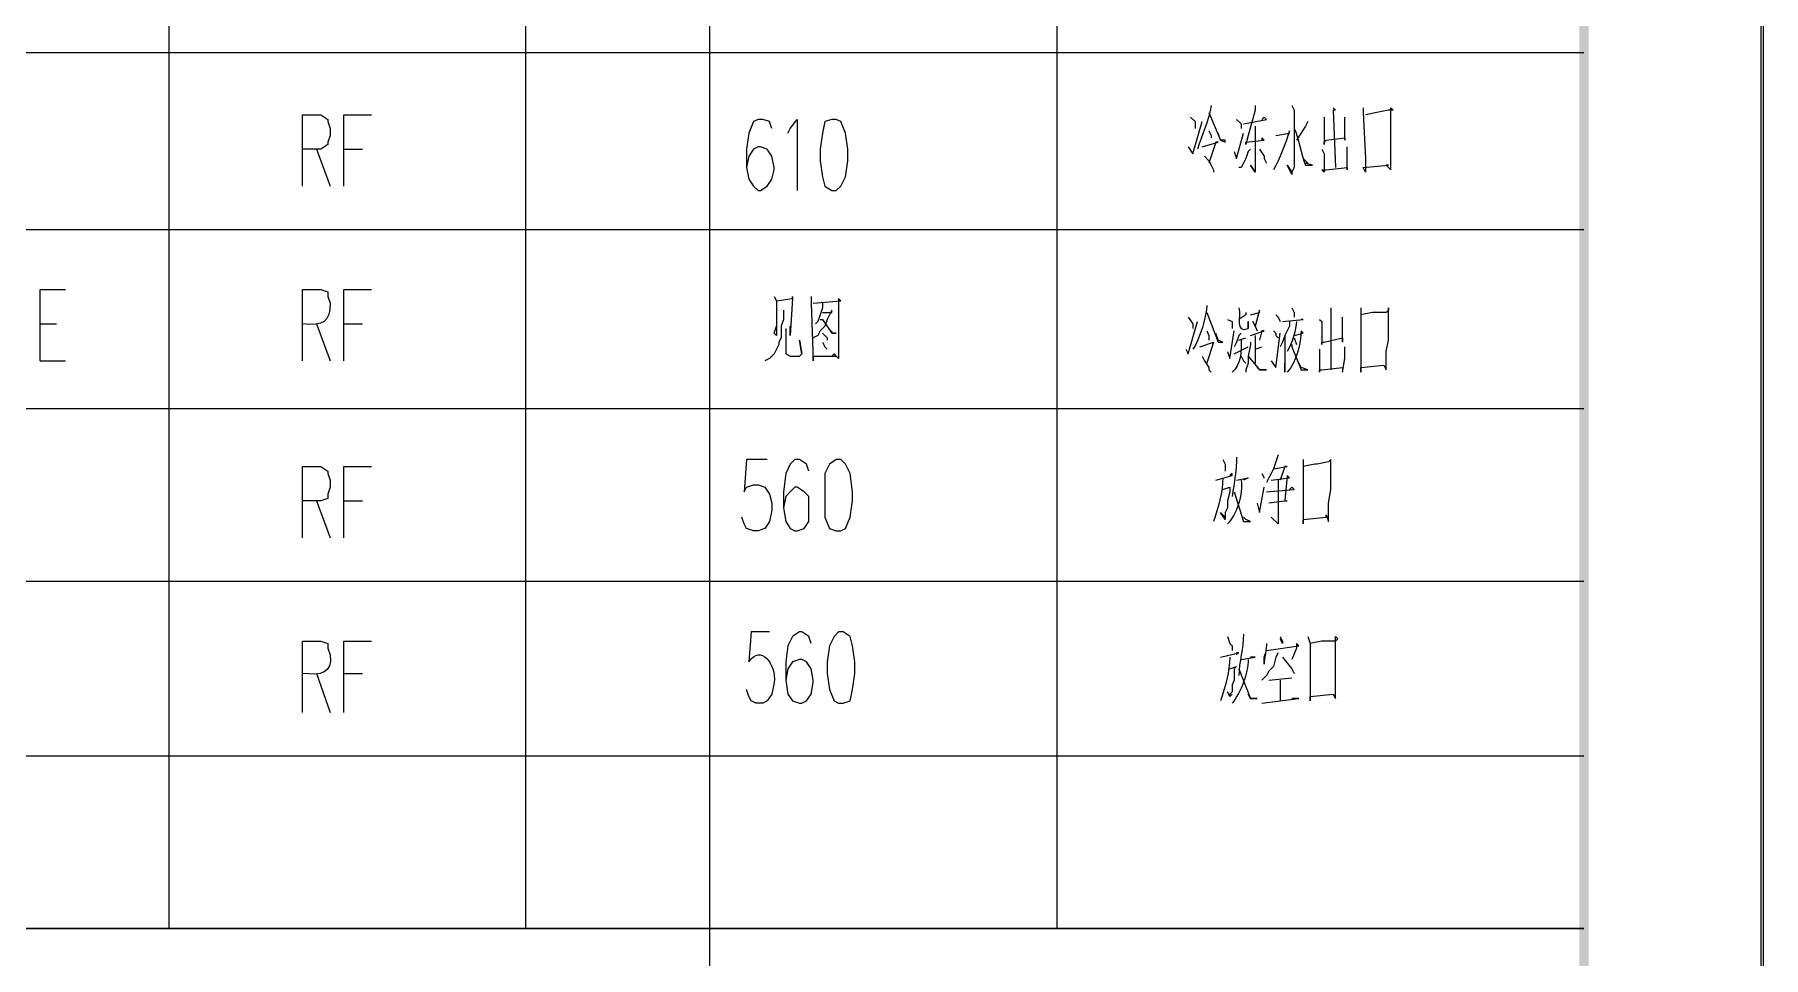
# Model space of a CAD drawing. Header units: millimetres. Extents: x 0 to 825, y 0 to 1167.
# Drawn here: x 689.3 to 824.5, y 506.6 to 578.8 of the extents above; entities that cross this region are included whole.
import ezdxf

# ---------------------------------------------------------------- set-up
doc = ezdxf.new("R2010")
doc.units = ezdxf.units.MM
doc.layers.add('1', color=7, linetype='Continuous')

msp = doc.modelspace()

# ---------------------------------------------------------------- hatches: boundary and pattern name
h = msp.add_hatch(color=0)
h.dxf.hatch_style = 2
h.paths.add_polyline_path([(810.861732, 13.821732), (810.141732, 1152.501732), (810.861732, 1153.221732)])
h = msp.add_hatch(color=0)
h.dxf.hatch_style = 2
h.paths.add_polyline_path([(810.141732, 14.541732), (810.861732, 13.821732), (810.141732, 1152.501732)])

# ---------------------------------------------------------------- linework, layer by layer
at = {"layer": '1', "color": 0, "lineweight": 9}
for points in [[(0.321732, 0.321732), (824.361732, 0.321732), (824.361732, 1166.721732), (0.321732, 1166.721732), (0.321732, 0.321732)], [(810.501732, 577.401732), (560.841732, 577.401732)], [(710.241732, 566.961732), (710.241732, 572.541732), (711.681732, 572.541732), (712.221732, 572.181732), (712.221732, 572.001732), (712.401732, 571.461732), (712.401732, 570.921732), (712.221732, 570.381732), (712.221732, 570.201732), (711.681732, 569.841732), (710.241732, 569.841732)], [(713.481732, 566.961732), (713.481732, 572.541732), (715.641732, 572.541732)], [(779.721732, 572.361732), (780.081732, 572.001732), (780.081732, 571.821732), (780.081732, 571.461732)], [(781.161732, 572.721732), (782.061732, 570.561732), (782.421732, 570.381732), (782.421732, 570.561732), (782.061732, 570.561732), (781.881732, 571.101732)], [(783.861732, 571.821732), (785.661732, 572.181732), (785.481732, 572.361732), (785.301732, 572.181732)], [(784.761732, 573.261732), (784.761732, 572.901732), (784.221732, 570.921732), (784.041732, 570.201732), (784.041732, 570.381732), (785.481732, 570.561732), (785.301732, 570.741732), (785.301732, 570.561732)], [(787.641732, 573.261732), (787.821732, 572.901732), (787.821732, 568.401732), (787.641732, 568.041732), (787.641732, 567.861732), (787.281732, 568.581732), (787.641732, 568.041732)], [(790.161732, 572.361732), (790.161732, 572.001732), (790.161732, 571.461732), (790.161732, 570.201732), (790.161732, 570.381732), (790.341732, 570.561732), (791.781732, 570.741732), (791.781732, 570.561732), (791.781732, 572.001732), (791.781732, 572.361732)], [(790.881732, 573.081732), (791.061732, 572.901732), (790.881732, 572.901732), (791.061732, 568.401732)], [(793.221732, 573.081732), (793.221732, 572.721732), (793.401732, 569.121732), (793.401732, 568.041732), (793.221732, 568.401732), (795.201732, 568.581732), (795.021732, 568.581732), (795.381732, 568.221732), (795.381732, 569.661732), (795.381732, 570.741732), (795.381732, 573.081732), (795.561732, 572.901732), (795.201732, 572.901732), (794.301732, 572.721732), (794.301732, 572.721732), (793.401732, 572.541732)], [(746.961732, 571.461732), (746.781732, 572.001732), (746.241732, 572.181732), (745.881732, 572.181732), (745.521732, 572.001732), (745.161732, 571.101732), (744.981732, 569.841732), (744.981732, 568.401732), (745.161732, 567.501732), (745.521732, 566.961732), (745.881732, 566.601732), (746.061732, 566.601732), (746.601732, 566.961732), (746.961732, 567.501732), (747.141732, 568.221732), (747.141732, 568.401732), (746.961732, 569.301732), (746.601732, 569.841732), (746.061732, 570.021732), (745.881732, 570.021732), (745.521732, 569.841732), (745.161732, 569.301732), (744.981732, 568.401732)], [(748.221732, 571.101732), (748.401732, 571.461732), (748.941732, 572.181732), (748.941732, 566.601732)], [(751.641732, 572.181732), (751.101732, 572.001732), (750.921732, 571.101732), (750.741732, 569.841732), (750.741732, 568.941732), (750.921732, 567.681732), (751.101732, 566.961732), (751.641732, 566.601732), (752.001732, 566.601732), (752.361732, 566.961732), (752.721732, 567.681732), (752.901732, 568.941732), (752.901732, 569.841732), (752.721732, 571.101732), (752.361732, 572.001732), (752.001732, 572.181732), (751.641732, 572.181732)], [(779.541732, 570.021732), (779.901732, 569.481732), (780.621732, 572.001732)], [(781.161732, 571.281732), (781.341732, 570.921732), (781.341732, 570.741732)], [(783.141732, 569.661732), (783.321732, 569.121732), (783.861732, 571.101732)], [(783.321732, 572.181732), (783.681732, 571.821732), (783.681732, 571.641732), (783.681732, 571.461732)], [(784.761732, 571.641732), (784.761732, 571.281732), (784.761732, 568.401732), (784.761732, 568.041732), (784.761732, 568.041732), (784.401732, 568.581732), (784.761732, 568.041732)], [(788.901732, 572.001732), (788.721732, 571.641732), (788.001732, 570.561732)], [(711.321732, 569.841732), (712.401732, 566.961732)], [(713.481732, 569.841732), (714.921732, 569.841732)], [(780.621732, 570.021732), (781.881732, 570.381732), (781.701732, 570.381732), (781.161732, 568.761732)], [(784.401732, 569.841732), (784.221732, 569.661732), (784.041732, 569.121732), (783.861732, 568.761732), (783.681732, 568.401732), (783.501732, 568.401732)], [(785.121732, 569.841732), (785.481732, 569.301732), (785.481732, 569.121732), (785.661732, 568.761732)], [(789.981732, 569.841732), (790.161732, 569.481732), (790.161732, 568.041732), (789.981732, 568.221732), (790.341732, 568.221732), (791.961732, 568.401732), (791.961732, 568.221732), (791.961732, 569.121732), (791.961732, 570.021732)], [(780.801732, 569.301732), (781.161732, 568.941732), (781.341732, 568.581732), (781.521732, 568.221732), (781.521732, 568.041732)], [(788.541732, 569.121732), (788.901732, 568.761732)], [(810.501732, 563.541732), (560.841732, 563.541732)], [(689.721732, 553.281732), (689.721732, 558.861732), (691.701732, 558.861732)], [(713.481732, 553.281732), (713.481732, 558.861732), (715.641732, 558.861732)], [(747.141732, 558.321732), (747.321732, 557.961732), (747.321732, 555.261732), (747.141732, 555.441732), (747.321732, 555.981732)], [(747.321732, 557.961732), (748.581732, 558.141732), (748.581732, 558.321732), (748.581732, 558.141732), (748.401732, 555.261732), (748.401732, 555.981732)], [(750.021732, 558.321732), (750.021732, 557.781732), (750.201732, 553.281732), (750.201732, 553.641732), (752.001732, 553.641732), (751.821732, 553.821732), (751.641732, 553.641732)], [(750.201732, 557.781732), (752.361732, 557.961732), (752.181732, 558.141732), (752.181732, 557.781732), (752.181732, 553.821732), (752.181732, 553.461732), (752.001732, 553.641732)], [(750.921732, 557.781732), (750.921732, 557.421732), (750.741732, 556.881732), (750.561732, 556.341732), (750.381732, 556.161732)], [(787.641732, 557.421732), (787.821732, 557.061732), (787.821732, 556.701732)], [(790.701732, 557.421732), (790.701732, 557.241732), (790.701732, 557.241732), (790.701732, 552.561732)], [(793.041732, 557.421732), (793.041732, 556.881732), (793.041732, 553.461732), (793.041732, 552.381732), (793.041732, 552.741732), (794.841732, 552.921732), (794.841732, 552.921732), (795.021732, 552.561732), (795.021732, 554.001732), (795.201732, 554.901732), (795.201732, 557.421732), (795.201732, 557.241732), (795.021732, 557.061732), (794.121732, 557.061732), (793.941732, 557.061732), (793.041732, 556.881732)], [(689.721732, 556.161732), (690.981732, 556.161732)], [(711.321732, 556.161732), (712.401732, 553.281732)], [(713.481732, 556.161732), (714.921732, 556.161732)], [(747.861732, 557.241732), (747.861732, 557.061732), (747.861732, 556.521732), (747.681732, 555.981732), (747.681732, 555.441732), (747.681732, 555.081732), (747.501732, 554.721732), (747.501732, 554.541732), (747.321732, 554.181732), (747.141732, 553.821732), (746.781732, 553.461732), (746.421732, 553.281732)], [(750.921732, 557.061732), (750.921732, 557.061732), (751.641732, 557.061732), (751.641732, 557.241732), (751.281732, 556.521732), (751.101732, 555.981732), (750.741732, 555.621732), (750.561732, 555.261732), (750.201732, 555.081732)], [(750.741732, 556.521732), (750.921732, 556.521732), (751.641732, 555.441732), (752.001732, 555.441732), (751.641732, 555.441732), (751.641732, 555.621732)], [(779.361732, 554.181732), (779.541732, 553.821732), (780.261732, 556.341732)], [(779.541732, 556.701732), (779.901732, 556.161732), (779.901732, 555.981732), (779.901732, 555.801732)], [(780.981732, 557.061732), (781.881732, 554.721732), (782.241732, 554.721732), (782.241732, 554.721732), (781.881732, 554.901732), (781.701732, 555.441732)], [(782.601732, 556.521732), (782.961732, 556.341732), (782.961732, 556.161732), (782.961732, 555.801732)], [(784.041732, 557.061732), (784.041732, 556.881732), (783.501732, 556.521732)], [(784.401732, 556.881732), (785.121732, 557.061732), (785.121732, 557.241732), (784.761732, 555.981732), (784.581732, 556.341732), (784.761732, 555.981732), (784.941732, 555.621732)], [(786.381732, 556.881732), (786.561732, 556.701732), (786.741732, 556.341732)], [(787.461732, 556.341732), (787.461732, 555.981732), (787.101732, 555.261732), (786.921732, 554.721732), (786.741732, 554.361732)], [(786.921732, 556.341732), (788.541732, 556.521732), (788.541732, 556.521732), (788.361732, 556.521732)], [(789.801732, 556.521732), (789.981732, 556.341732), (789.981732, 555.621732), (789.981732, 554.541732), (789.981732, 554.721732), (790.161732, 554.721732), (791.601732, 555.081732), (791.601732, 554.721732), (791.601732, 556.341732), (791.601732, 556.701732)], [(748.041732, 555.801732), (748.041732, 553.821732), (748.041732, 553.821732), (748.401732, 553.641732), (748.581732, 553.641732), (749.121732, 553.641732), (749.301732, 553.821732), (749.301732, 553.821732), (749.121732, 554.901732), (749.301732, 553.821732)], [(750.921732, 555.441732), (751.281732, 555.081732), (751.281732, 554.901732)], [(750.921732, 554.721732), (751.101732, 554.361732), (751.281732, 554.181732)], [(780.441732, 554.361732), (781.521732, 554.721732), (781.521732, 554.721732), (780.981732, 553.101732)], [(780.981732, 555.621732), (781.161732, 555.261732), (781.161732, 554.901732)], [(782.601732, 554.001732), (782.781732, 553.461732), (783.141732, 555.621732)], [(783.681732, 555.441732), (783.501732, 555.261732), (783.321732, 554.721732), (783.141732, 554.361732)], [(783.501732, 554.901732), (784.041732, 555.081732)], [(784.401732, 554.721732), (784.401732, 554.541732), (784.221732, 553.641732), (784.221732, 553.101732), (784.041732, 552.561732), (784.041732, 552.381732)], [(784.401732, 555.261732), (785.481732, 555.621732), (785.301732, 555.621732), (785.121732, 554.901732)], [(784.761732, 555.261732), (784.761732, 553.101732)], [(786.021732, 553.281732), (786.381732, 552.741732), (786.741732, 555.441732)], [(786.201732, 555.621732), (786.381732, 555.441732), (786.381732, 555.261732), (786.561732, 555.081732)], [(787.101732, 555.261732), (787.101732, 552.381732), (787.101732, 553.101732)], [(787.821732, 555.081732), (788.001732, 554.541732)], [(689.721732, 553.281732), (691.701732, 553.281732)], [(780.621732, 553.641732), (780.801732, 553.281732), (781.161732, 552.741732), (781.161732, 552.561732), (781.341732, 552.381732)], [(783.141732, 553.821732), (784.221732, 554.361732)], [(783.681732, 553.641732), (783.861732, 553.281732), (784.041732, 553.101732)], [(784.221732, 553.641732), (785.121732, 552.561732), (785.661732, 552.561732), (785.121732, 552.561732), (784.941732, 552.741732)], [(784.761732, 554.181732), (785.301732, 554.361732)], [(787.641732, 554.541732), (787.641732, 554.361732), (788.361732, 552.561732), (788.901732, 552.561732), (788.361732, 552.741732), (788.181732, 553.101732)], [(789.801732, 554.181732), (789.801732, 553.821732), (789.801732, 552.381732), (789.801732, 552.561732), (789.981732, 552.561732), (791.601732, 552.741732), (791.601732, 552.381732), (791.781732, 553.461732), (791.781732, 554.361732)], [(810.501732, 549.501732), (560.841732, 549.501732)], [(746.601732, 545.541732), (744.981732, 545.541732), (744.801732, 543.021732), (744.981732, 543.381732), (745.521732, 543.561732), (745.881732, 543.561732), (746.421732, 543.381732), (746.781732, 542.841732), (746.961732, 542.121732), (746.961732, 541.581732), (746.781732, 540.681732), (746.421732, 540.141732), (745.881732, 539.961732), (745.521732, 539.961732), (744.981732, 540.141732), (744.801732, 540.501732), (744.621732, 541.041732)], [(749.841732, 544.641732), (749.661732, 545.181732), (749.121732, 545.541732), (748.761732, 545.541732), (748.401732, 545.181732), (748.041732, 544.461732), (747.861732, 543.021732), (747.861732, 541.761732), (748.041732, 540.681732), (748.401732, 540.141732), (748.761732, 539.961732), (748.941732, 539.961732), (749.481732, 540.141732), (749.841732, 540.681732), (749.841732, 541.581732), (749.841732, 541.761732), (749.841732, 542.661732), (749.481732, 543.021732), (748.941732, 543.381732), (748.761732, 543.381732), (748.401732, 543.021732), (748.041732, 542.661732), (747.861732, 541.761732)], [(752.001732, 545.541732), (751.461732, 545.181732), (751.101732, 544.461732), (751.101732, 543.021732), (751.101732, 542.301732), (751.101732, 541.041732), (751.461732, 540.141732), (752.001732, 539.961732), (752.361732, 539.961732), (752.721732, 540.141732), (753.081732, 541.041732), (753.261732, 542.301732), (753.261732, 543.021732), (753.081732, 544.461732), (752.721732, 545.181732), (752.361732, 545.541732), (752.001732, 545.541732)], [(782.241732, 545.541732), (782.421732, 545.181732), (782.421732, 544.821732), (782.421732, 544.641732)], [(786.561732, 545.901732), (786.381732, 545.361732), (786.201732, 544.821732), (786.021732, 544.461732), (785.841732, 544.101732), (785.661732, 543.741732)], [(788.541732, 545.541732), (788.541732, 545.181732), (788.541732, 541.581732), (788.541732, 540.501732), (788.541732, 540.861732), (790.341732, 541.041732), (790.341732, 541.221732), (790.521732, 540.681732), (790.521732, 541.401732), (790.521732, 542.121732), (790.701732, 543.201732), (790.701732, 545.541732), (790.701732, 545.541732), (790.521732, 545.361732), (789.621732, 545.181732), (789.441732, 545.181732), (788.541732, 545.001732)], [(710.241732, 539.421732), (710.241732, 545.001732), (711.681732, 545.001732), (712.221732, 544.641732), (712.221732, 544.461732), (712.401732, 543.921732), (712.401732, 543.381732), (712.221732, 542.841732), (712.221732, 542.481732), (711.681732, 542.301732), (710.241732, 542.301732)], [(713.481732, 539.421732), (713.481732, 545.001732), (715.641732, 545.001732)], [(781.701732, 543.921732), (782.961732, 544.281732), (782.961732, 544.461732), (782.781732, 544.281732)], [(783.321732, 543.921732), (784.221732, 544.101732), (784.221732, 544.101732), (783.861732, 543.921732)], [(785.301732, 544.461732), (785.481732, 544.101732)], [(786.021732, 543.921732), (787.461732, 544.101732), (787.281732, 544.281732), (787.101732, 542.301732), (787.101732, 542.301732), (787.281732, 542.301732), (785.841732, 542.121732)], [(786.561732, 543.921732), (786.561732, 541.041732), (786.561732, 540.681732), (786.561732, 540.501732), (786.021732, 541.041732), (786.561732, 540.501732)], [(786.201732, 544.821732), (787.281732, 545.001732), (787.101732, 545.001732), (786.741732, 543.921732)], [(782.241732, 543.201732), (782.781732, 543.381732), (782.781732, 543.381732), (782.781732, 543.021732), (782.601732, 542.301732), (782.601732, 541.761732), (782.421732, 541.401732), (782.421732, 541.041732), (782.421732, 540.861732), (782.061732, 541.401732), (782.421732, 541.041732), (782.421732, 541.041732)], [(783.141732, 543.021732), (783.861732, 540.681732), (784.401732, 540.681732), (784.041732, 540.861732), (783.861732, 541.041732)], [(784.941732, 542.121732), (785.121732, 541.401732), (785.481732, 543.381732)], [(785.661732, 543.021732), (787.821732, 543.201732), (787.641732, 543.381732), (787.461732, 543.201732)], [(711.321732, 542.301732), (712.401732, 539.421732)], [(713.481732, 542.301732), (714.921732, 542.301732)], [(810.501732, 536.001732), (560.841732, 536.001732)], [(810.501732, 536.001732), (560.841732, 536.001732)], [(750.021732, 531.141732), (749.841732, 531.681732), (749.301732, 532.041732), (749.121732, 532.041732), (748.581732, 531.681732), (748.221732, 530.961732), (748.041732, 529.701732), (748.041732, 528.261732), (748.221732, 527.181732), (748.581732, 526.641732), (749.121732, 526.461732), (749.301732, 526.461732), (749.661732, 526.641732), (750.021732, 527.181732), (750.201732, 528.081732), (750.201732, 528.261732), (750.021732, 529.161732), (749.661732, 529.701732), (749.301732, 529.881732), (749.121732, 529.881732), (748.581732, 529.701732), (748.221732, 529.161732), (748.041732, 528.261732)], [(752.181732, 532.041732), (751.821732, 531.681732), (751.461732, 530.961732), (751.281732, 529.701732), (751.281732, 528.801732), (751.461732, 527.541732), (751.821732, 526.641732), (752.181732, 526.461732), (752.541732, 526.461732), (753.081732, 526.641732), (753.261732, 527.541732), (753.441732, 528.801732), (753.441732, 529.701732), (753.261732, 530.961732), (753.081732, 531.681732), (752.541732, 532.041732), (752.181732, 532.041732)], [(782.601732, 531.681732), (782.781732, 531.141732), (782.961732, 530.961732), (782.961732, 530.601732)], [(786.741732, 531.681732), (786.921732, 531.321732), (786.921732, 531.141732), (786.741732, 531.501732)], [(788.901732, 531.681732), (789.081732, 531.141732), (789.081732, 527.541732), (789.081732, 526.641732), (789.081732, 527.001732), (790.881732, 527.181732), (790.881732, 527.181732), (791.061732, 526.821732), (791.061732, 527.361732), (791.061732, 528.261732), (791.061732, 529.161732), (791.061732, 531.681732), (791.241732, 531.501732), (791.061732, 531.321732), (789.981732, 531.321732), (789.981732, 531.321732), (789.081732, 531.141732)], [(713.481732, 525.741732), (713.481732, 531.321732), (715.641732, 531.321732)], [(782.061732, 530.061732), (783.501732, 530.421732), (783.321732, 530.421732), (783.321732, 530.241732)], [(786.561732, 530.421732), (786.381732, 530.061732), (786.201732, 529.341732), (785.841732, 528.981732), (785.661732, 528.621732), (785.301732, 528.261732)], [(785.661732, 530.601732), (788.181732, 530.961732), (788.001732, 531.141732), (788.001732, 530.781732), (787.641732, 529.881732)], [(782.781732, 529.161732), (783.321732, 529.341732), (783.321732, 529.341732), (783.141732, 529.161732), (783.141732, 528.261732), (782.961732, 527.901732), (782.961732, 527.361732), (782.781732, 527.181732), (782.781732, 527.001732), (782.601732, 527.361732), (782.781732, 527.001732), (782.961732, 527.181732)], [(783.501732, 529.161732), (784.401732, 526.821732), (784.941732, 526.821732), (784.401732, 526.821732), (784.221732, 527.181732)], [(783.681732, 529.881732), (784.761732, 530.061732), (784.581732, 530.061732), (784.401732, 530.061732)], [(786.921732, 530.061732), (787.641732, 529.161732), (787.821732, 528.801732)], [(711.321732, 528.801732), (712.401732, 525.741732)], [(713.481732, 528.801732), (714.921732, 528.801732)], [(785.841732, 528.261732), (787.641732, 528.441732)], [(786.741732, 528.261732), (786.741732, 527.901732), (786.741732, 526.641732)], [(785.301732, 526.461732), (788.181732, 526.821732), (788.001732, 526.821732), (787.641732, 526.821732)], [(810.501732, 522.321732), (560.841732, 522.321732)], [(810.501732, 522.321732), (560.841732, 522.321732)], [(810.501732, 508.821732), (560.841732, 508.821732), (810.501732, 508.821732)]]:
    msp.add_lwpolyline(points, dxfattribs=at)
at = {"layer": '1', "color": 30, "lineweight": 9}
for points in [[(742.101732, 0.141732), (742.101732, 1166.901732)], [(824.541732, 0.141732), (824.541732, 1166.901732)]]:
    msp.add_lwpolyline(points, dxfattribs=at)
at = {"layer": '1', "color": 0, "lineweight": 25}
for points in [[(699.801732, 508.821732), (699.801732, 646.701732)], [(727.701732, 508.821732), (727.701732, 646.701732)], [(769.281732, 508.821732), (769.281732, 646.701732)]]:
    msp.add_lwpolyline(points, dxfattribs=at)
at = {"layer": '1', "color": 0, "lineweight": 9}
for points in [[(781.341732, 573.261732), (781.161732, 572.181732), (780.621732, 570.921732), (780.261732, 569.841732)], [(780.981732, 557.601732), (780.981732, 556.881732), (780.441732, 554.901732), (779.901732, 554.181732)], [(788.001732, 556.341732), (788.001732, 555.801732), (787.641732, 554.541732), (787.281732, 554.001732)], [(783.681732, 554.901732), (783.681732, 554.001732), (783.681732, 552.921732), (782.961732, 552.381732)], [(783.321732, 545.721732), (783.321732, 544.821732), (783.141732, 543.741732), (782.961732, 542.661732)], [(782.241732, 544.101732), (782.241732, 543.021732), (781.881732, 541.761732), (781.521732, 540.681732)], [(783.681732, 543.921732), (783.861732, 542.841732), (783.321732, 541.221732), (782.601732, 540.501732)], [(783.861732, 531.861732), (783.861732, 530.781732), (783.501732, 529.701732), (783.501732, 528.621732)], [(782.781732, 530.061732), (782.781732, 528.981732), (782.421732, 527.721732), (782.061732, 526.641732)], [(784.221732, 529.881732), (784.221732, 528.801732), (783.681732, 527.361732), (782.961732, 526.461732)]]:
    msp.add_open_spline(points, degree=3, dxfattribs=at)
for points, knots in [([(786.381732, 570.921732), (786.381732, 570.921732), (787.461732, 571.101732), (787.461732, 571.101732), (787.461732, 571.101732), (787.461732, 571.101732), (787.461732, 571.101732), (787.461732, 571.101732), (787.461732, 571.281732), (787.461732, 571.281732), (787.101732, 570.201732), (786.741732, 569.121732), (786.201732, 568.221732)], [0, 0, 0, 0, 1, 1, 1, 2, 2, 2, 3, 3, 3, 4, 4, 4, 4]), ([(787.821732, 571.461732), (788.181732, 570.741732), (788.361732, 569.481732), (788.721732, 568.581732), (788.721732, 568.581732), (789.261732, 568.581732), (789.261732, 568.581732), (789.261732, 568.581732), (788.721732, 568.761732), (788.721732, 568.761732)], [0, 0, 0, 0, 1, 1, 1, 2, 2, 2, 3, 3, 3, 3]), ([(710.241732, 553.281732), (710.241732, 553.281732), (710.241732, 558.861732), (710.241732, 558.861732), (710.241732, 558.861732), (711.681732, 558.861732), (711.681732, 558.861732), (711.681732, 558.861732), (712.221732, 558.681732), (712.221732, 558.681732), (712.221732, 558.681732), (712.221732, 558.321732), (712.221732, 558.321732), (712.221732, 558.321732), (712.401732, 557.781732), (712.401732, 557.781732), (712.401732, 556.341732), (711.861732, 555.981732), (710.241732, 556.161732)], [0, 0, 0, 0, 1, 1, 1, 2, 2, 2, 3, 3, 3, 4, 4, 4, 5, 5, 5, 6, 6, 6, 6]), ([(783.501732, 557.421732), (783.681732, 556.701732), (783.141732, 555.441732), (784.221732, 555.801732), (784.221732, 555.801732), (784.221732, 556.341732), (784.221732, 556.341732), (784.221732, 556.341732), (784.221732, 555.801732), (784.221732, 555.801732)], [0, 0, 0, 0, 1, 1, 1, 2, 2, 2, 3, 3, 3, 3]), ([(787.821732, 555.261732), (787.821732, 555.261732), (788.541732, 555.441732), (788.541732, 555.441732), (788.541732, 555.441732), (788.361732, 555.621732), (788.361732, 555.621732), (788.361732, 554.721732), (788.001732, 553.101732), (787.281732, 552.381732)], [0, 0, 0, 0, 1, 1, 1, 2, 2, 2, 3, 3, 3, 3]), ([(746.781732, 532.041732), (746.781732, 532.041732), (745.341732, 532.041732), (745.341732, 532.041732), (745.341732, 532.041732), (745.161732, 529.701732), (745.161732, 529.701732), (746.061732, 531.141732), (747.321732, 529.521732), (747.141732, 528.081732), (747.141732, 528.081732), (746.961732, 527.181732), (746.961732, 527.181732), (746.961732, 527.181732), (746.601732, 526.641732), (746.601732, 526.641732), (746.601732, 526.641732), (746.241732, 526.461732), (746.241732, 526.461732), (746.241732, 526.461732), (745.701732, 526.461732), (745.701732, 526.461732), (745.701732, 526.461732), (745.341732, 526.641732), (745.341732, 526.641732), (745.341732, 526.641732), (745.161732, 527.001732), (745.161732, 527.001732), (745.161732, 527.001732), (744.981732, 527.541732), (744.981732, 527.541732)], [0, 0, 0, 0, 1, 1, 1, 2, 2, 2, 3, 3, 3, 4, 4, 4, 5, 5, 5, 6, 6, 6, 7, 7, 7, 8, 8, 8, 9, 9, 9, 10, 10, 10, 10]), ([(710.241732, 525.741732), (710.241732, 525.741732), (710.241732, 531.321732), (710.241732, 531.321732), (710.241732, 531.321732), (711.681732, 531.321732), (711.681732, 531.321732), (711.681732, 531.321732), (712.221732, 531.141732), (712.221732, 531.141732), (712.221732, 531.141732), (712.221732, 530.781732), (712.221732, 530.781732), (712.221732, 530.781732), (712.401732, 530.241732), (712.401732, 530.241732), (712.581732, 528.801732), (711.681732, 528.621732), (710.241732, 528.801732)], [0, 0, 0, 0, 1, 1, 1, 2, 2, 2, 3, 3, 3, 4, 4, 4, 5, 5, 5, 6, 6, 6, 6]), ([(785.661732, 531.141732), (785.661732, 530.781732), (785.481732, 529.881732), (785.481732, 529.521732), (785.481732, 529.521732), (785.481732, 529.881732), (785.481732, 529.881732), (785.481732, 529.881732), (785.481732, 530.061732), (785.481732, 530.061732), (785.481732, 530.061732), (785.661732, 530.601732), (785.661732, 530.601732)], [0, 0, 0, 0, 1, 1, 1, 2, 2, 2, 3, 3, 3, 4, 4, 4, 4])]:
    msp.add_open_spline(points, degree=3, knots=knots, dxfattribs=at)

doc.saveas('drawing.dxf')
